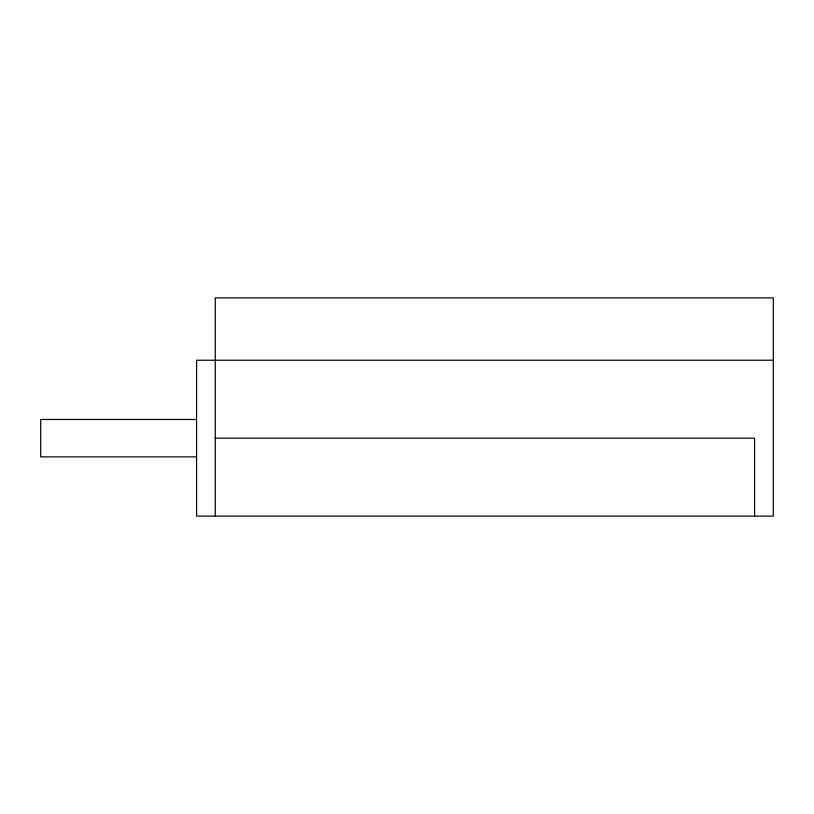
<?xml version="1.0" encoding="UTF-8"?>
<svg xmlns="http://www.w3.org/2000/svg" width="814" height="814" viewBox="0 0 814 814"><rect width="100%" height="100%" fill="white"/><g stroke="black" fill="none" stroke-linecap="round" stroke-linejoin="round"><path stroke-width="1.22" d="M773.3 360.236L196.571 360.236L196.571 516.107L773.3 516.107L773.3 297.893L215.272 297.893L215.272 516.107M196.571 419.475L40.7 419.475L40.7 456.878L196.571 456.878M215.272 438.176L754.598 438.176L754.598 516.107"/></g></svg>
